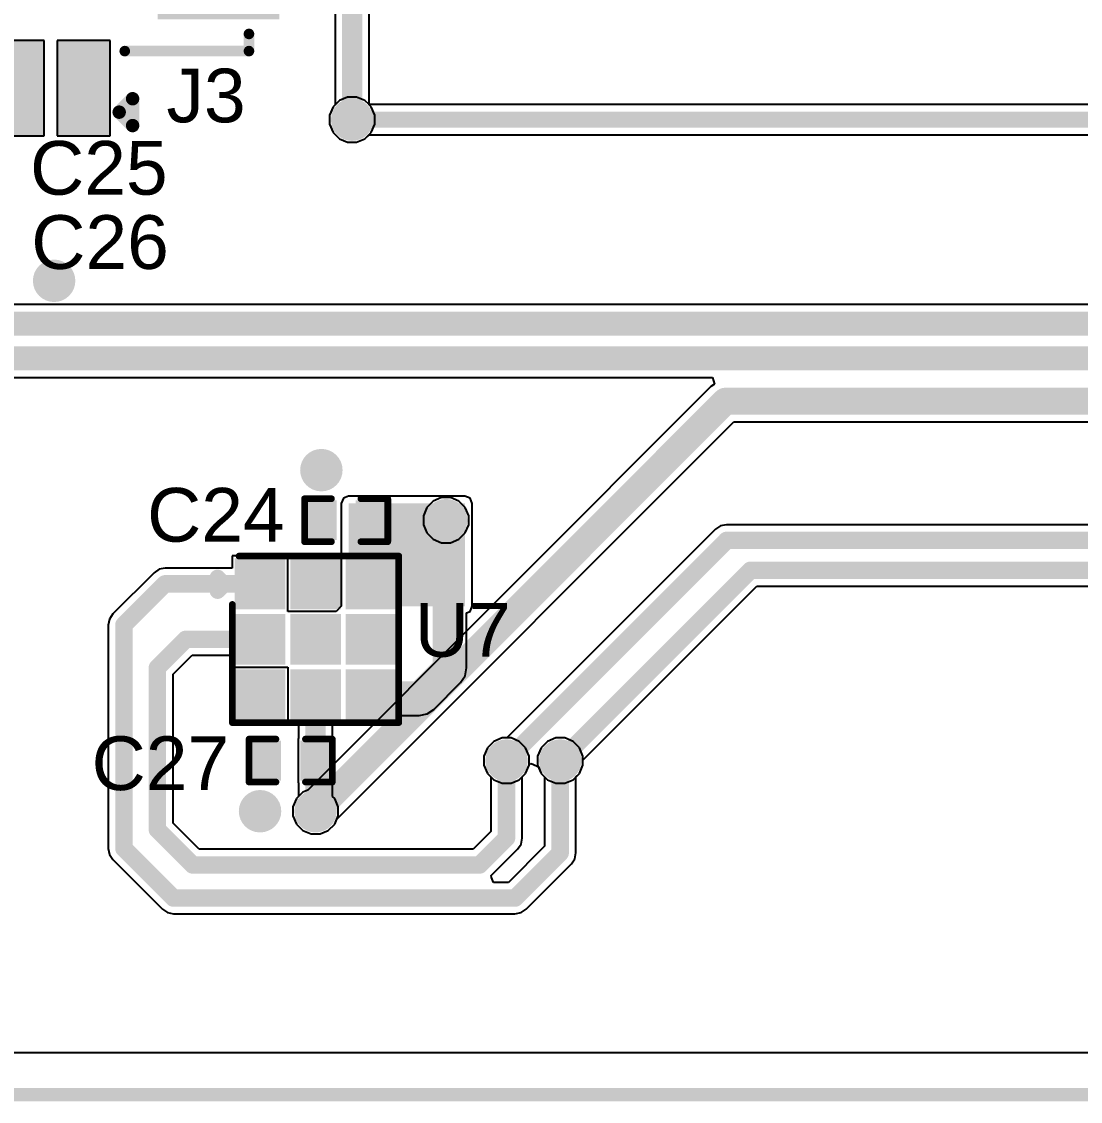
# Model space of a CAD drawing. Header units: millimetres. Extents: x -0.27 to 3.94, y -1.19 to 3.
# Drawn here: x 1.209 to 1.998, y -1.186 to -0.382 of the extents above; entities that cross this region are included whole.
import ezdxf

# ---------------------------------------------------------------- set-up
doc = ezdxf.new("R2010")
doc.units = ezdxf.units.MM
doc.header["$MEASUREMENT"] = 0
for name, color, linetype in [('BottomLayer', 5, 'Continuous'), ('BottomSolder', 6, 'Continuous'), ('Mechanical2', 216, 'Continuous'), ('TopLayer', 1, 'Continuous'), ('TopOverlay', 2, 'Continuous'), ('TopPaste', 8, 'Continuous'), ('TopSolder', 216, 'Continuous'), ('ViaHoleLayer', 16, 'Continuous')]:
    doc.layers.add(name, color=color, linetype=linetype)
doc.styles.add('Arial', font='arial.ttf', dxfattribs={"height": 0.2})

# ---------------------------------------------------------------- blocks, each defined once
blk = doc.blocks.new('ENS160_BGLT_22')
at = {"layer": 'TopLayer'}
for points in [[(-0.0580709, 0.0580709), (-0.0246063, 0.0580709), (-0.0246063, 0.0246063), (-0.0580709, 0.0246063)], [(-0.0167323, 0.0580709), (0.0167323, 0.0580709), (0.0167323, 0.0246063), (-0.0167323, 0.0246063)], [(0.0246063, 0.0580709), (0.0580709, 0.0580709), (0.0580709, 0.0246063), (0.0246063, 0.0246063)], [(-0.0580709, 0.0167323), (-0.0246063, 0.0167323), (-0.0246063, -0.0167323), (-0.0580709, -0.0167323)], [(-0.0167323, 0.0167323), (0.0167323, 0.0167323), (0.0167323, -0.0167323), (-0.0167323, -0.0167323)], [(0.0246063, 0.0167323), (0.0580709, 0.0167323), (0.0580709, -0.0167323), (0.0246063, -0.0167323)], [(-0.0580709, -0.0246063), (-0.0246063, -0.0246063), (-0.0246063, -0.0580709), (-0.0580709, -0.0580709)], [(-0.0167323, -0.0246063), (0.0167323, -0.0246063), (0.0167323, -0.0580709), (-0.0167323, -0.0580709)], [(0.0246063, -0.0246063), (0.0580709, -0.0246063), (0.0580709, -0.0580709), (0.0246063, -0.0580709)]]:
    blk.add_hatch(color=1, dxfattribs=at).paths.add_polyline_path(points)
at = {"layer": 'TopPaste'}
for points in [[(-0.0580709, 0.0580709), (-0.0246063, 0.0580709), (-0.0246063, 0.0246063), (-0.0580709, 0.0246063)], [(-0.0167323, 0.0580709), (0.0167323, 0.0580709), (0.0167323, 0.0246063), (-0.0167323, 0.0246063)], [(0.0246063, 0.0580709), (0.0580709, 0.0580709), (0.0580709, 0.0246063), (0.0246063, 0.0246063)], [(-0.0580709, 0.0167323), (-0.0246063, 0.0167323), (-0.0246063, -0.0167323), (-0.0580709, -0.0167323)], [(-0.0167323, 0.0167323), (0.0167323, 0.0167323), (0.0167323, -0.0167323), (-0.0167323, -0.0167323)], [(0.0246063, 0.0167323), (0.0580709, 0.0167323), (0.0580709, -0.0167323), (0.0246063, -0.0167323)], [(-0.0580709, -0.0246063), (-0.0246063, -0.0246063), (-0.0246063, -0.0580709), (-0.0580709, -0.0580709)], [(-0.0167323, -0.0246063), (0.0167323, -0.0246063), (0.0167323, -0.0580709), (-0.0167323, -0.0580709)], [(0.0246063, -0.0246063), (0.0580709, -0.0246063), (0.0580709, -0.0580709), (0.0246063, -0.0580709)]]:
    blk.add_hatch(color=8, dxfattribs=at).paths.add_polyline_path(points)
at = {"layer": 'TopSolder'}
for points in [[(-0.0602363, 0.0602363), (-0.0224409, 0.0602363), (-0.0224409, 0.0224409), (-0.0602363, 0.0224409)], [(-0.0188977, 0.0602363), (0.0188977, 0.0602363), (0.0188977, 0.0224409), (-0.0188977, 0.0224409)], [(0.0224409, 0.0602363), (0.0602363, 0.0602363), (0.0602363, 0.0224409), (0.0224409, 0.0224409)], [(-0.0602363, 0.0188977), (-0.0224409, 0.0188977), (-0.0224409, -0.0188977), (-0.0602363, -0.0188977)], [(-0.0188977, 0.0188977), (0.0188977, 0.0188977), (0.0188977, -0.0188977), (-0.0188977, -0.0188977)], [(0.0224409, 0.0188977), (0.0602363, 0.0188977), (0.0602363, -0.0188977), (0.0224409, -0.0188977)], [(-0.0602363, -0.0224409), (-0.0224409, -0.0224409), (-0.0224409, -0.0602363), (-0.0602363, -0.0602363)], [(-0.0188977, -0.0224409), (0.0188977, -0.0224409), (0.0188977, -0.0602363), (-0.0188977, -0.0602363)], [(0.0224409, -0.0224409), (0.0602363, -0.0224409), (0.0602363, -0.0602363), (0.0224409, -0.0602363)]]:
    blk.add_hatch(color=216, dxfattribs=at).paths.add_polyline_path(points)
at = {"layer": 'TopOverlay'}
for points, const_width in [([(-0.057, 0.062), (0.062, 0.062)], 0.005), ([(0.062, -0.062), (0.062, 0.062)], 0.005), ([(-0.0729843, 0.0460237), (-0.0679843, 0.0410237)], 0.011811), ([(-0.0729843, 0.0360237), (-0.0729843, 0.0460237)], 0.011811), ([(-0.0729843, 0.0360237), (-0.0679843, 0.0410237)], 0.011811), ([(-0.062, -0.062), (-0.062, 0.026)], 0.005), ([(-0.062, -0.062), (0.062, -0.062)], 0.005)]:
    blk.add_lwpolyline(points, dxfattribs=dict(at, const_width=const_width))
for points, const_width in [([(-0.05825, 0.062, 1), (-0.05575, 0.062, 1)], 0.0025), ([(0.06075, 0.062, 1), (0.06325, 0.062, 1)], 0.0025), ([(0.06075, 0.062, 1), (0.06325, 0.062, 1)], 0.0025), ([(-0.075937, 0.0460237, 1), (-0.0700316, 0.0460237, 1)], 0.0059055), ([(-0.075937, 0.0460237, 1), (-0.0700316, 0.0460237, 1)], 0.0059055), ([(-0.075937, 0.0360237, 1), (-0.0700316, 0.0360237, 1)], 0.0059055), ([(-0.075937, 0.0360237, 1), (-0.0700316, 0.0360237, 1)], 0.0059055), ([(-0.070937, 0.0410237, 1), (-0.0650316, 0.0410237, 1)], 0.0059055), ([(-0.070937, 0.0410237, 1), (-0.0650316, 0.0410237, 1)], 0.0059055), ([(-0.06325, 0.026, 1), (-0.06075, 0.026, 1)], 0.0025), ([(-0.06325, -0.062, 1), (-0.06075, -0.062, 1)], 0.0025), ([(-0.06325, -0.062, 1), (-0.06075, -0.062, 1)], 0.0025), ([(0.06075, -0.062, 1), (0.06325, -0.062, 1)], 0.0025), ([(0.06075, -0.062, 1), (0.06325, -0.062, 1)], 0.0025)]:
    blk.add_lwpolyline(points, format="xyb", close=True, dxfattribs=dict(at, const_width=const_width))
blk = doc.blocks.new('53261_0771_144')
at = {"layer": 'TopLayer'}
for points in [[(-0.16338575, 0.08858265), (-0.13188965, 0.08858265), (-0.13188965, 0.02559055), (-0.16338575, 0.02559055)], [(-0.11417315, 0.08858265), (-0.08267705, 0.08858265), (-0.08267705, 0.02559055), (-0.11417315, 0.02559055)], [(-0.06496055, 0.08858265), (-0.03346445, 0.08858265), (-0.03346445, 0.02559055), (-0.06496055, 0.02559055)], [(-0.01574795, 0.08858265), (0.01574815, 0.08858265), (0.01574815, 0.02559055), (-0.01574795, 0.02559055)], [(0.03346465, 0.08858265), (0.06496075, 0.08858265), (0.06496075, 0.02559055), (0.03346465, 0.02559055)], [(0.08267725, 0.08858265), (0.11417335, 0.08858265), (0.11417335, 0.02559055), (0.08267725, 0.02559055)], [(0.13188985, 0.08858265), (0.16338595, 0.08858265), (0.16338595, 0.02559055), (0.13188985, 0.02559055)], [(-0.28937, 0.0019685), (-0.2066928, 0.0019685), (-0.2066928, -0.1161417), (-0.28937, -0.1161417)], [(0.206693, 0.0019685), (0.2893702, 0.0019685), (0.2893702, -0.1161417), (0.206693, -0.1161417)]]:
    blk.add_hatch(color=1, dxfattribs=at).paths.add_polyline_path(points)
at = {"layer": 'TopPaste'}
for points in [[(-0.16338575, 0.08858265), (-0.13188965, 0.08858265), (-0.13188965, 0.02559055), (-0.16338575, 0.02559055)], [(-0.11417315, 0.08858265), (-0.08267705, 0.08858265), (-0.08267705, 0.02559055), (-0.11417315, 0.02559055)], [(-0.06496055, 0.08858265), (-0.03346445, 0.08858265), (-0.03346445, 0.02559055), (-0.06496055, 0.02559055)], [(-0.01574795, 0.08858265), (0.01574815, 0.08858265), (0.01574815, 0.02559055), (-0.01574795, 0.02559055)], [(0.03346465, 0.08858265), (0.06496075, 0.08858265), (0.06496075, 0.02559055), (0.03346465, 0.02559055)], [(0.08267725, 0.08858265), (0.11417335, 0.08858265), (0.11417335, 0.02559055), (0.08267725, 0.02559055)], [(0.13188985, 0.08858265), (0.16338595, 0.08858265), (0.16338595, 0.02559055), (0.13188985, 0.02559055)], [(-0.28937, 0.0019685), (-0.2066928, 0.0019685), (-0.2066928, -0.1161417), (-0.28937, -0.1161417)], [(0.206693, 0.0019685), (0.2893702, 0.0019685), (0.2893702, -0.1161417), (0.206693, -0.1161417)]]:
    blk.add_hatch(color=8, dxfattribs=at).paths.add_polyline_path(points)
at = {"layer": 'TopSolder'}
for points in [[(-0.16738575, 0.09258265), (-0.12788965, 0.09258265), (-0.12788965, 0.02159055), (-0.16738575, 0.02159055)], [(-0.11817315, 0.09258265), (-0.07867705, 0.09258265), (-0.07867705, 0.02159055), (-0.11817315, 0.02159055)], [(-0.06896055, 0.09258265), (-0.02946445, 0.09258265), (-0.02946445, 0.02159055), (-0.06896055, 0.02159055)], [(-0.01974795, 0.09258265), (0.01974815, 0.09258265), (0.01974815, 0.02159055), (-0.01974795, 0.02159055)], [(0.02946465, 0.09258265), (0.06896075, 0.09258265), (0.06896075, 0.02159055), (0.02946465, 0.02159055)], [(0.07867725, 0.09258265), (0.11817335, 0.09258265), (0.11817335, 0.02159055), (0.07867725, 0.02159055)], [(0.12788985, 0.09258265), (0.16738595, 0.09258265), (0.16738595, 0.02159055), (0.12788985, 0.02159055)], [(-0.29337, 0.0059685), (-0.2026928, 0.0059685), (-0.2026928, -0.1201417), (-0.29337, -0.1201417)], [(0.202693, 0.0059685), (0.2933702, 0.0059685), (0.2933702, -0.1201417), (0.202693, -0.1201417)]]:
    blk.add_hatch(color=216, dxfattribs=at).paths.add_polyline_path(points)
at = {"layer": 'TopOverlay'}
for points, const_width in [([(-0.174, 0.075), (-0.184, 0.085)], 0.01), ([(-0.184, 0.085), (-0.184, 0.065)], 0.01), ([(-0.174, 0.075), (-0.184, 0.065)], 0.01), ([(-0.2706692, 0.0295276), (-0.2706692, 0.0167323)], 0.007874), ([(-0.1781495, 0.0295276), (-0.2706692, 0.0295276)], 0.007874), ([(0.2706694, 0.0295276), (0.1781497, 0.0295276)], 0.007874), ([(0.2706694, 0.0295276), (0.2706694, 0.0167323)], 0.007874), ([(-0.2706692, -0.1309055), (-0.2706692, -0.1437008)], 0.007874), ([(0.2706694, -0.1309055), (0.2706694, -0.1437008)], 0.007874), ([(0.2706694, -0.1437008), (-0.2706692, -0.1437008)], 0.007874)]:
    blk.add_lwpolyline(points, dxfattribs=dict(at, const_width=const_width))
for points, const_width in [([(-0.1865, 0.085, 1), (-0.1815, 0.085, 1)], 0.005), ([(-0.1865, 0.085, 1), (-0.1815, 0.085, 1)], 0.005), ([(-0.1765, 0.075, 1), (-0.1715, 0.075, 1)], 0.005), ([(-0.1765, 0.075, 1), (-0.1715, 0.075, 1)], 0.005), ([(-0.1865, 0.065, 1), (-0.1815, 0.065, 1)], 0.005), ([(-0.1865, 0.065, 1), (-0.1815, 0.065, 1)], 0.005), ([(-0.2726377, 0.0295276, 1), (-0.2687007, 0.0295276, 1)], 0.003937), ([(-0.2726377, 0.0295276, 1), (-0.2687007, 0.0295276, 1)], 0.003937), ([(-0.180118, 0.0295276, 1), (-0.176181, 0.0295276, 1)], 0.003937), ([(0.1761812, 0.0295276, 1), (0.1801182, 0.0295276, 1)], 0.003937), ([(0.2687009, 0.0295276, 1), (0.2726379, 0.0295276, 1)], 0.003937), ([(0.2687009, 0.0295276, 1), (0.2726379, 0.0295276, 1)], 0.003937), ([(-0.2726377, 0.0167323, 1), (-0.2687007, 0.0167323, 1)], 0.003937), ([(0.2687009, 0.0167323, 1), (0.2726379, 0.0167323, 1)], 0.003937), ([(-0.2726377, -0.1309055, 1), (-0.2687007, -0.1309055, 1)], 0.003937), ([(0.2687009, -0.1309055, 1), (0.2726379, -0.1309055, 1)], 0.003937), ([(-0.2726377, -0.1437008, 1), (-0.2687007, -0.1437008, 1)], 0.003937), ([(-0.2726377, -0.1437008, 1), (-0.2687007, -0.1437008, 1)], 0.003937), ([(0.2687009, -0.1437008, 1), (0.2726379, -0.1437008, 1)], 0.003937), ([(0.2687009, -0.1437008, 1), (0.2726379, -0.1437008, 1)], 0.003937)]:
    blk.add_lwpolyline(points, format="xyb", close=True, dxfattribs=dict(at, const_width=const_width))
blk = doc.blocks.new('C___0402_214')
at = {"layer": 'TopLayer'}
for points in [[(-0.0275, -0.0125), (-0.0275, 0.0125), (-0.009499999999999998, 0.0125), (-0.009500000000000001, -0.0125)], [(0.009499999999999998, -0.0125), (0.009500000000000001, 0.0125), (0.0275, 0.0125), (0.0275, -0.0125)]]:
    blk.add_hatch(color=1, dxfattribs=at).paths.add_polyline_path(points)
at = {"layer": 'TopPaste'}
for points in [[(-0.0275, -0.0125), (-0.0275, 0.0125), (-0.009499999999999998, 0.0125), (-0.009500000000000001, -0.0125)], [(0.009499999999999998, -0.0125), (0.009500000000000001, 0.0125), (0.0275, 0.0125), (0.0275, -0.0125)]]:
    blk.add_hatch(color=8, dxfattribs=at).paths.add_polyline_path(points)
at = {"layer": 'TopSolder'}
for points in [[(-0.0298622, -0.0148622), (-0.0298622, 0.0148622), (-0.007137799999999999, 0.0148622), (-0.007137800000000001, -0.0148622)], [(0.007137799999999999, -0.0148622), (0.007137800000000001, 0.0148622), (0.0298622, 0.0148622), (0.0298622, -0.0148622)]]:
    blk.add_hatch(color=216, dxfattribs=at).paths.add_polyline_path(points)
at = {"layer": 'TopOverlay', "const_width": 0.005}
for points in [[(-0.011, 0.016), (-0.031, 0.016)], [(-0.031, 0.016), (-0.031, -0.016)], [(0.031, 0.016), (0.011, 0.016)], [(0.031, 0.016), (0.031, -0.016)], [(-0.011, -0.016), (-0.031, -0.016)], [(0.031, -0.016), (0.011, -0.016)]]:
    blk.add_lwpolyline(points, dxfattribs=at)
at = {"layer": 'TopOverlay', "const_width": 0.0025}
for points in [[(-0.03225, 0.016, 1), (-0.02975, 0.016, 1)], [(-0.03225, 0.016, 1), (-0.02975, 0.016, 1)], [(-0.01225, 0.016, 1), (-0.00975, 0.016, 1)], [(0.00975, 0.016, 1), (0.01225, 0.016, 1)], [(0.02975, 0.016, 1), (0.03225, 0.016, 1)], [(0.02975, 0.016, 1), (0.03225, 0.016, 1)], [(-0.03225, -0.016, 1), (-0.02975, -0.016, 1)], [(-0.03225, -0.016, 1), (-0.02975, -0.016, 1)], [(-0.01225, -0.016, 1), (-0.00975, -0.016, 1)], [(0.00975, -0.016, 1), (0.01225, -0.016, 1)], [(0.02975, -0.016, 1), (0.03225, -0.016, 1)], [(0.02975, -0.016, 1), (0.03225, -0.016, 1)]]:
    blk.add_lwpolyline(points, format="xyb", close=True, dxfattribs=at)
blk = doc.blocks.new('C___0402_217')
at = {"layer": 'TopLayer'}
for points in [[(-0.0275, -0.0125), (-0.0275, 0.0125), (-0.009499999999999998, 0.0125), (-0.009500000000000001, -0.0125)], [(0.009499999999999998, -0.0125), (0.009500000000000001, 0.0125), (0.0275, 0.0125), (0.0275, -0.0125)]]:
    blk.add_hatch(color=1, dxfattribs=at).paths.add_polyline_path(points)
at = {"layer": 'TopPaste'}
for points in [[(-0.0275, -0.0125), (-0.0275, 0.0125), (-0.009499999999999998, 0.0125), (-0.009500000000000001, -0.0125)], [(0.009499999999999998, -0.0125), (0.009500000000000001, 0.0125), (0.0275, 0.0125), (0.0275, -0.0125)]]:
    blk.add_hatch(color=8, dxfattribs=at).paths.add_polyline_path(points)
at = {"layer": 'TopSolder'}
for points in [[(-0.0298622, -0.0148622), (-0.0298622, 0.0148622), (-0.007137799999999999, 0.0148622), (-0.007137800000000001, -0.0148622)], [(0.007137799999999999, -0.0148622), (0.007137800000000001, 0.0148622), (0.0298622, 0.0148622), (0.0298622, -0.0148622)]]:
    blk.add_hatch(color=216, dxfattribs=at).paths.add_polyline_path(points)
at = {"layer": 'TopOverlay', "const_width": 0.005}
for points in [[(-0.011, 0.016), (-0.031, 0.016)], [(-0.031, 0.016), (-0.031, -0.016)], [(0.031, 0.016), (0.011, 0.016)], [(0.031, 0.016), (0.031, -0.016)], [(-0.011, -0.016), (-0.031, -0.016)], [(0.031, -0.016), (0.011, -0.016)]]:
    blk.add_lwpolyline(points, dxfattribs=at)
at = {"layer": 'TopOverlay', "const_width": 0.0025}
for points in [[(-0.03225, 0.016, 1), (-0.02975, 0.016, 1)], [(-0.03225, 0.016, 1), (-0.02975, 0.016, 1)], [(-0.01225, 0.016, 1), (-0.00975, 0.016, 1)], [(0.00975, 0.016, 1), (0.01225, 0.016, 1)], [(0.02975, 0.016, 1), (0.03225, 0.016, 1)], [(0.02975, 0.016, 1), (0.03225, 0.016, 1)], [(-0.03225, -0.016, 1), (-0.02975, -0.016, 1)], [(-0.03225, -0.016, 1), (-0.02975, -0.016, 1)], [(-0.01225, -0.016, 1), (-0.00975, -0.016, 1)], [(0.00975, -0.016, 1), (0.01225, -0.016, 1)], [(0.02975, -0.016, 1), (0.03225, -0.016, 1)], [(0.02975, -0.016, 1), (0.03225, -0.016, 1)]]:
    blk.add_lwpolyline(points, format="xyb", close=True, dxfattribs=at)

msp = doc.modelspace()

# ---------------------------------------------------------------- hatches: boundary and pattern name
at = {"layer": 'BottomLayer'}
h = msp.add_hatch(color=5, dxfattribs=at)
edge = h.paths.add_edge_path()
edge.add_arc((1.4550005, -0.4549998), 0.011811, 0, 360)
h = msp.add_hatch(color=5, dxfattribs=at)
edge = h.paths.add_edge_path()
edge.add_arc((1.233, -0.575), 0.011811, 0, 360)
h = msp.add_hatch(color=5, dxfattribs=at)
edge = h.paths.add_edge_path()
edge.add_arc((1.4320714, -0.716), 0.011811, 0, 360)
h = msp.add_hatch(color=5, dxfattribs=at)
edge = h.paths.add_edge_path()
edge.add_arc((1.5250005, -0.7532675), 0.011811, 0, 360)
h = msp.add_hatch(color=5, dxfattribs=at)
edge = h.paths.add_edge_path()
edge.add_arc((1.5700005, -0.9322675), 0.011811, 0, 360)
h = msp.add_hatch(color=5, dxfattribs=at)
edge = h.paths.add_edge_path()
edge.add_arc((1.6100005, -0.9322675), 0.011811, 0, 360)
h = msp.add_hatch(color=5, dxfattribs=at)
edge = h.paths.add_edge_path()
edge.add_arc((1.3863942, -0.9699998), 0.011811, 0, 360)
h = msp.add_hatch(color=5, dxfattribs=at)
edge = h.paths.add_edge_path()
edge.add_arc((1.4277328, -0.9699998), 0.011811, 0, 360)
at = {"layer": 'BottomSolder'}
h = msp.add_hatch(color=6, dxfattribs=at)
edge = h.paths.add_edge_path()
edge.add_arc((1.4550005, -0.4549998), 0.015811, 0, 360)
h = msp.add_hatch(color=6, dxfattribs=at)
edge = h.paths.add_edge_path()
edge.add_arc((1.233, -0.575), 0.015811, 0, 360)
h = msp.add_hatch(color=6, dxfattribs=at)
edge = h.paths.add_edge_path()
edge.add_arc((1.4320714, -0.716), 0.015811, 0, 360)
h = msp.add_hatch(color=6, dxfattribs=at)
edge = h.paths.add_edge_path()
edge.add_arc((1.5250005, -0.7532675), 0.015811, 0, 360)
h = msp.add_hatch(color=6, dxfattribs=at)
edge = h.paths.add_edge_path()
edge.add_arc((1.5700005, -0.9322675), 0.015811, 0, 360)
h = msp.add_hatch(color=6, dxfattribs=at)
edge = h.paths.add_edge_path()
edge.add_arc((1.6100005, -0.9322675), 0.015811, 0, 360)
h = msp.add_hatch(color=6, dxfattribs=at)
edge = h.paths.add_edge_path()
edge.add_arc((1.3863942, -0.9699998), 0.015811, 0, 360)
h = msp.add_hatch(color=6, dxfattribs=at)
edge = h.paths.add_edge_path()
edge.add_arc((1.4277328, -0.9699998), 0.015811, 0, 360)
at = {"layer": 'TopLayer'}
h = msp.add_hatch(color=1, dxfattribs=at)
edge = h.paths.add_edge_path()
edge.add_arc((1.4550005, -0.4549998), 0.011811, 0, 360)
h = msp.add_hatch(color=1, dxfattribs=at)
edge = h.paths.add_edge_path()
edge.add_arc((1.233, -0.575), 0.011811, 0, 360)
h = msp.add_hatch(color=1, dxfattribs=at)
edge = h.paths.add_edge_path()
edge.add_arc((1.4320714, -0.716), 0.011811, 0, 360)
msp.add_hatch(color=1, dxfattribs=at).paths.add_polyline_path([(1.4523391, -0.8173935), (1.5390005, -0.8173935), (1.5390005, -0.7407675), (1.4523391, -0.7407675)])
h = msp.add_hatch(color=1, dxfattribs=at)
edge = h.paths.add_edge_path()
edge.add_arc((1.5250005, -0.7532675), 0.011811, 0, 360)
h = msp.add_hatch(color=1, dxfattribs=at)
edge = h.paths.add_edge_path()
edge.add_arc((1.5700005, -0.9322675), 0.011811, 0, 360)
h = msp.add_hatch(color=1, dxfattribs=at)
edge = h.paths.add_edge_path()
edge.add_arc((1.6100005, -0.9322675), 0.011811, 0, 360)
h = msp.add_hatch(color=1, dxfattribs=at)
edge = h.paths.add_edge_path()
edge.add_arc((1.3863942, -0.9699998), 0.011811, 0, 360)
h = msp.add_hatch(color=1, dxfattribs=at)
edge = h.paths.add_edge_path()
edge.add_arc((1.4277328, -0.9699998), 0.011811, 0, 360)
at = {"layer": 'TopSolder'}
h = msp.add_hatch(color=216, dxfattribs=at)
edge = h.paths.add_edge_path()
edge.add_arc((1.4550005, -0.4549998), 0.015811, 0, 360)
h = msp.add_hatch(color=216, dxfattribs=at)
edge = h.paths.add_edge_path()
edge.add_arc((1.233, -0.575), 0.015811, 0, 360)
h = msp.add_hatch(color=216, dxfattribs=at)
edge = h.paths.add_edge_path()
edge.add_arc((1.4320714, -0.716), 0.015811, 0, 360)
h = msp.add_hatch(color=216, dxfattribs=at)
edge = h.paths.add_edge_path()
edge.add_arc((1.5250005, -0.7532675), 0.015811, 0, 360)
h = msp.add_hatch(color=216, dxfattribs=at)
edge = h.paths.add_edge_path()
edge.add_arc((1.5700005, -0.9322675), 0.015811, 0, 360)
h = msp.add_hatch(color=216, dxfattribs=at)
edge = h.paths.add_edge_path()
edge.add_arc((1.6100005, -0.9322675), 0.015811, 0, 360)
h = msp.add_hatch(color=216, dxfattribs=at)
edge = h.paths.add_edge_path()
edge.add_arc((1.3863942, -0.9699998), 0.015811, 0, 360)
h = msp.add_hatch(color=216, dxfattribs=at)
edge = h.paths.add_edge_path()
edge.add_arc((1.4277328, -0.9699998), 0.015811, 0, 360)
at = {"layer": 'ViaHoleLayer'}
h = msp.add_hatch(color=16, dxfattribs=at)
edge = h.paths.add_edge_path()
edge.add_arc((1.4550005, -0.4549998), 0.0059055, 0, 360)
h = msp.add_hatch(color=16, dxfattribs=at)
edge = h.paths.add_edge_path()
edge.add_arc((1.233, -0.575), 0.0059055, 0, 360)
h = msp.add_hatch(color=16, dxfattribs=at)
edge = h.paths.add_edge_path()
edge.add_arc((1.4320714, -0.716), 0.0059055, 0, 360)
h = msp.add_hatch(color=16, dxfattribs=at)
edge = h.paths.add_edge_path()
edge.add_arc((1.5250005, -0.7532675), 0.0059055, 0, 360)
h = msp.add_hatch(color=16, dxfattribs=at)
edge = h.paths.add_edge_path()
edge.add_arc((1.5700005, -0.9322675), 0.0059055, 0, 360)
h = msp.add_hatch(color=16, dxfattribs=at)
edge = h.paths.add_edge_path()
edge.add_arc((1.6100005, -0.9322675), 0.0059055, 0, 360)
h = msp.add_hatch(color=16, dxfattribs=at)
edge = h.paths.add_edge_path()
edge.add_arc((1.3863942, -0.9699998), 0.0059055, 0, 360)
h = msp.add_hatch(color=16, dxfattribs=at)
edge = h.paths.add_edge_path()
edge.add_arc((1.4277328, -0.9699998), 0.0059055, 0, 360)

# ---------------------------------------------------------------- linework, layer by layer
at = {"layer": 'BottomLayer'}
for p, q in [((1.4454779, -0.4407482), (1.4407489, -0.4454772)), ((1.4516566, -0.4381888), (1.4454779, -0.4407482)), ((1.4583444, -0.4381888), (1.4516566, -0.4381888)), ((1.4645231, -0.4407482), (1.4583444, -0.4381888)), ((1.4675592, -0.4437843), (1.4645231, -0.4407482)), ((1.4407489, -0.4454772), (1.4381895, -0.4516559)), ((2.3903548, -0.4437843), (1.4675592, -0.4437843)), ((1.4381895, -0.4516559), (1.4381895, -0.4583437)), ((1.4381895, -0.4583437), (1.4407489, -0.4645224)), ((1.4407489, -0.4645224), (1.4454779, -0.4692514)), ((1.4645231, -0.4692514), (1.4675592, -0.4662153)), ((1.4675592, -0.4662153), (2.395, -0.4662153)), ((1.4454779, -0.4692514), (1.4516566, -0.4718108)), ((1.4516566, -0.4718108), (1.4583444, -0.4718108)), ((1.4583444, -0.4718108), (1.4645231, -0.4692514)), ((2.1712301, -0.5926468), (0.9592773, -0.5926468)), ((1.0342557, -0.6470064), (1.7234751, -0.6470064)), ((1.7234751, -0.6470064), (1.7249918, -0.6520064)), ((1.7222962, -0.6538076), (1.4218727, -0.9542311)), ((1.7249918, -0.6520064), (1.7222962, -0.6538076)), ((1.4435015, -0.9758599), (1.7394455, -0.6799159)), ((1.7394455, -0.6799159), (2.6368945, -0.6799159)), ((1.5154779, -0.7390159), (1.5107489, -0.7437449)), ((1.5216566, -0.7364565), (1.5154779, -0.7390159)), ((1.5283444, -0.7364565), (1.5216566, -0.7364565)), ((1.5345231, -0.7390159), (1.5283444, -0.7364565)), ((1.5392521, -0.7437449), (1.5345231, -0.7390159)), ((1.5107489, -0.7437449), (1.5081895, -0.7499236)), ((1.5418115, -0.7499236), (1.5392521, -0.7437449)), ((1.5081895, -0.7499236), (1.5081895, -0.7566114)), ((1.5418115, -0.7566114), (1.5418115, -0.7499236)), ((1.5081895, -0.7566114), (1.5107489, -0.7627901)), ((1.5107489, -0.7627901), (1.5154779, -0.7675191)), ((1.5345231, -0.7675191), (1.5392521, -0.7627901)), ((1.5392521, -0.7627901), (1.5418115, -0.7566114)), ((1.7256307, -0.7600552), (1.5702295, -0.9154565)), ((1.7294347, -0.7575134), (1.7256307, -0.7600552)), ((1.7339218, -0.7566209), (1.7294347, -0.7575134)), ((2.6717974, -0.7566209), (1.7339218, -0.7566209)), ((1.5154779, -0.7675191), (1.5216566, -0.7700785)), ((1.5216566, -0.7700785), (1.5283444, -0.7700785)), ((1.5283444, -0.7700785), (1.5345231, -0.7675191)), ((1.6268115, -0.9320385), (1.7565419, -0.8023082)), ((1.7565419, -0.8023082), (2.6854664, -0.8023082)), ((1.5666566, -0.9154565), (1.5604779, -0.9180159)), ((1.5702295, -0.9154565), (1.5666566, -0.9154565)), ((1.5557489, -0.9227449), (1.5531895, -0.9289236)), ((1.5604779, -0.9180159), (1.5557489, -0.9227449)), ((1.5531895, -0.9289236), (1.5531895, -0.9356114)), ((1.6268115, -0.9356114), (1.6268115, -0.9320385)), ((1.5531895, -0.9356114), (1.5557489, -0.9417901)), ((1.5842521, -0.9417901), (1.5868115, -0.9356114)), ((1.5868115, -0.9355018), (1.5881895, -0.9345811)), ((1.5868115, -0.9356114), (1.5868115, -0.9355018)), ((1.5881895, -0.9345811), (1.589706, -0.9348936)), ((1.589706, -0.9348936), (1.5937223, -0.9368977)), ((1.5937223, -0.9368977), (1.5957489, -0.9417901)), ((1.6242521, -0.9417901), (1.6268115, -0.9356114)), ((1.5557489, -0.9417901), (1.5604779, -0.9465191)), ((1.5604779, -0.9465191), (1.5666566, -0.9490785)), ((1.5733444, -0.9490785), (1.5795231, -0.9465191)), ((1.5795231, -0.9465191), (1.5842521, -0.9417901)), ((1.5957489, -0.9417901), (1.6004779, -0.9465191)), ((1.6004779, -0.9465191), (1.6066566, -0.9490785)), ((1.6133444, -0.9490785), (1.6195231, -0.9465191)), ((1.6195231, -0.9465191), (1.6242521, -0.9417901)), ((1.4182102, -0.9557482), (1.4134812, -0.9604772)), ((1.4218727, -0.9542311), (1.4182102, -0.9557482)), ((1.5666566, -0.9490785), (1.5733444, -0.9490785)), ((1.6066566, -0.9490785), (1.6133444, -0.9490785)), ((1.4134812, -0.9604772), (1.4109218, -0.9666559)), ((1.4109218, -0.9666559), (1.4109218, -0.9733437)), ((1.4109218, -0.9733437), (1.4134812, -0.9795224)), ((1.4134812, -0.9795224), (1.4182102, -0.9842514)), ((1.4372554, -0.9842514), (1.4419844, -0.9795224)), ((1.4419844, -0.9795224), (1.4435015, -0.9758599)), ((1.4182102, -0.9842514), (1.4243889, -0.9868108)), ((1.4243889, -0.9868108), (1.4310767, -0.9868108)), ((1.4310767, -0.9868108), (1.4372554, -0.9842514)), ((2.7460004, -1.1499998), (1.1980007, -1.1500001))]:
    msp.add_line(p, q, dxfattribs=at)
for points, const_width in [([(1.4550005, -0.4549998), (2.3950005, -0.4549998)], 0.012), ([(0.9500789, -0.6069211), (2.4322984, -0.6069211)], 0.018), ([(1.0247879, -0.6327321), (2.4564618, -0.6327321)], 0.018), ([(1.4282228, -0.9695098), (1.7331106, -0.664622)], 0.02), ([(1.7331106, -0.664622), (2.6368945, -0.664622)], 0.02), ([(1.5700005, -0.9322675), (1.7339218, -0.7683462)], 0.013), ([(1.7339218, -0.7683462), (2.6766541, -0.7683462)], 0.013), ([(1.6100005, -0.9322675), (1.7516851, -0.7905829)], 0.013), ([(1.7516851, -0.7905829), (2.6854664, -0.7905829)], 0.013), ([(1.4282227, -0.9695098), (1.4282228, -0.9695098)], 0.02)]:
    msp.add_lwpolyline(points, dxfattribs=dict(at, const_width=const_width))
for points, const_width in [([(1.4520005, -0.4549998, 1), (1.4580005, -0.4549998, 1)], 0.006), ([(1.7281106, -0.664622, 1), (1.7381106, -0.664622, 1)], 0.01), ([(1.7281106, -0.664622, 1), (1.7381106, -0.664622, 1)], 0.01), ([(1.7306718, -0.7683462, 1), (1.7371718, -0.7683462, 1)], 0.0065), ([(1.7306718, -0.7683462, 1), (1.7371718, -0.7683462, 1)], 0.0065), ([(1.7484351, -0.7905829, 1), (1.7549351, -0.7905829, 1)], 0.0065), ([(1.7484351, -0.7905829, 1), (1.7549351, -0.7905829, 1)], 0.0065), ([(1.5667505, -0.9322675, 1), (1.5732505, -0.9322675, 1)], 0.0065), ([(1.6067505, -0.9322675, 1), (1.6132505, -0.9322675, 1)], 0.0065), ([(1.4232227, -0.9695098, 1), (1.4332227, -0.9695098, 1)], 0.01), ([(1.4232228, -0.9695098, 1), (1.4332228, -0.9695098, 1)], 0.01), ([(1.4232228, -0.9695098, 1), (1.4332228, -0.9695098, 1)], 0.01)]:
    msp.add_lwpolyline(points, format="xyb", close=True, dxfattribs=dict(at, const_width=const_width))
at = {"layer": 'Mechanical2', "const_width": 0.01}
msp.add_lwpolyline([(1.1811005, -1.1810998), (2.7559005, -1.1810998)], dxfattribs=at)
at = {"layer": 'TopLayer'}
for p, q in [((1.4677454, -0.4439705), (1.4677454, -0.2467957)), ((1.4422556, -0.2520748), (1.4422556, -0.4439705)), ((1.2256382, -0.3959999), (1.1861422, -0.3959999)), ((1.2256382, -0.4669919), (1.2256382, -0.3959999)), ((1.2748508, -0.3959999), (1.2353548, -0.3959999)), ((1.2353548, -0.3959999), (1.2353548, -0.4669919)), ((1.2748508, -0.4669919), (1.2748508, -0.3959999)), ((1.4407489, -0.4454772), (1.4381895, -0.4516559)), ((1.4422556, -0.4439705), (1.4407489, -0.4454772)), ((1.4692521, -0.4454772), (1.4677454, -0.4439705)), ((1.4718115, -0.4516559), (1.4692521, -0.4454772)), ((1.4381895, -0.4516559), (1.4381895, -0.4583437)), ((1.4381895, -0.4583437), (1.4407489, -0.4645224)), ((1.4692521, -0.4645224), (1.4718115, -0.4583437)), ((1.4718115, -0.4583437), (1.4718115, -0.4516559)), ((1.4407489, -0.4645224), (1.4454779, -0.4692514)), ((1.4645231, -0.4692514), (1.4692521, -0.4645224)), ((1.1861422, -0.4669919), (1.2256382, -0.4669919)), ((1.2353548, -0.4669919), (1.2748508, -0.4669919)), ((1.4454779, -0.4692514), (1.4516566, -0.4718108)), ((1.4516566, -0.4718108), (1.4583444, -0.4718108)), ((1.4583444, -0.4718108), (1.4645231, -0.4692514)), ((1.4485122, -0.7369406), (1.4469271, -0.7407675)), ((1.4523391, -0.7353555), (1.4485122, -0.7369406)), ((1.5390005, -0.7353555), (1.4523391, -0.7353555)), ((1.5428274, -0.7369406), (1.5390005, -0.7353555)), ((1.5444125, -0.7407675), (1.5428274, -0.7369406)), ((1.4469271, -0.7407675), (1.4469271, -0.8173934)), ((1.5444125, -0.8173935), (1.5444125, -0.7407675)), ((1.4071265, -0.7799289), (1.3656619, -0.7799289)), ((1.3656619, -0.7799289), (1.3656619, -0.7889359)), ((1.4071265, -0.8212675), (1.4071265, -0.7799289)), ((1.3074048, -0.7923702), (1.2767095, -0.8230655)), ((1.3112087, -0.7898284), (1.3074048, -0.7923702)), ((1.3156958, -0.7889359), (1.3112087, -0.7898284)), ((1.3656619, -0.7889359), (1.3156958, -0.7889359)), ((1.4469271, -0.8173934), (1.4431197, -0.8212675)), ((1.5428274, -0.8212204), (1.5444125, -0.8173935)), ((1.2741677, -0.8268694), (1.2732752, -0.8313565)), ((1.2767095, -0.8230655), (1.2741677, -0.8268694)), ((1.4431197, -0.8212675), (1.4071265, -0.8212675)), ((1.5402944, -0.8222696), (1.5428274, -0.8212204)), ((1.5402944, -0.8633384), (1.5402944, -0.8222696)), ((1.2732752, -0.8313565), (1.2732752, -0.9977831)), ((1.3216562, -0.867997), (1.3359282, -0.8537251)), ((1.3359282, -0.8537251), (1.3656619, -0.8537251)), ((1.3656619, -0.8537251), (1.3656619, -0.8627321)), ((1.3216562, -0.9788577), (1.3216562, -0.867997)), ((1.3656619, -0.8627321), (1.4070005, -0.8627321)), ((1.4070005, -0.8627321), (1.4070005, -0.9040707)), ((1.5391302, -0.8691911), (1.5402944, -0.8633384)), ((1.5158149, -0.8941528), (1.5358149, -0.8741528)), ((1.5358149, -0.8741528), (1.5391302, -0.8691911)), ((1.4898037, -0.9040707), (1.4898037, -0.8986323)), ((1.4898037, -0.8986323), (1.5050005, -0.8986323)), ((1.5050005, -0.8986323), (1.5108532, -0.8974681)), ((1.5108532, -0.8974681), (1.5158149, -0.8941528)), ((1.4070005, -0.9040707), (1.4149879, -0.9040707)), ((1.4149879, -0.9040707), (1.4149879, -0.9157675)), ((1.4404777, -0.9157675), (1.4404777, -0.9040707)), ((1.4404777, -0.9040707), (1.4898037, -0.9040707)), ((1.4149879, -0.9157675), (1.4147328, -0.9157675)), ((1.4147328, -0.9157675), (1.4147328, -0.9487675)), ((1.4407328, -0.9157675), (1.4404777, -0.9157675)), ((1.4407328, -0.9487675), (1.4407328, -0.9157675)), ((1.5666566, -0.9154565), (1.5604779, -0.9180159)), ((1.5733444, -0.9154565), (1.5666566, -0.9154565)), ((1.5795231, -0.9180159), (1.5733444, -0.9154565)), ((1.6066566, -0.9154565), (1.6004779, -0.9180159)), ((1.6133444, -0.9154565), (1.6066566, -0.9154565)), ((1.6195231, -0.9180159), (1.6133444, -0.9154565)), ((1.5557489, -0.9227449), (1.5531895, -0.9289236)), ((1.5604779, -0.9180159), (1.5557489, -0.9227449)), ((1.5842521, -0.9227449), (1.5795231, -0.9180159)), ((1.5868115, -0.9289236), (1.5842521, -0.9227449)), ((1.5957489, -0.9227449), (1.5931895, -0.9289236)), ((1.6004779, -0.9180159), (1.5957489, -0.9227449)), ((1.6242521, -0.9227449), (1.6195231, -0.9180159)), ((1.6268115, -0.9289236), (1.6242521, -0.9227449)), ((1.5531895, -0.9289236), (1.5531895, -0.9356114)), ((1.5868115, -0.9356114), (1.5868115, -0.9289236)), ((1.5931895, -0.9289236), (1.5931895, -0.9356114)), ((1.6268115, -0.9356114), (1.6268115, -0.9289236)), ((1.5531895, -0.9356114), (1.5557489, -0.9417901)), ((1.5842521, -0.9417901), (1.5868115, -0.9356114)), ((1.5931895, -0.9356114), (1.5957489, -0.9417901)), ((1.6242521, -0.9417901), (1.6268115, -0.9356114)), ((1.4147328, -0.9487675), (1.4149879, -0.9487675)), ((1.4149879, -0.9487675), (1.4149879, -0.9589705)), ((1.4404777, -0.9589705), (1.4404777, -0.9487675)), ((1.4404777, -0.9487675), (1.4407328, -0.9487675)), ((1.5557489, -0.9417901), (1.5582752, -0.9443164)), ((1.5582752, -0.9443164), (1.5582752, -0.985143)), ((1.5817258, -0.9443164), (1.5842521, -0.9417901)), ((1.5817258, -0.9899998), (1.5817258, -0.9443164)), ((1.5957489, -0.9417901), (1.5982752, -0.9443164)), ((1.5982752, -0.9443164), (1.5982752, -0.996143)), ((1.6217258, -0.9443164), (1.6242521, -0.9417901)), ((1.6217258, -1.0009998), (1.6217258, -0.9443164)), ((1.4134812, -0.9604772), (1.4109218, -0.9666559)), ((1.4149879, -0.9589705), (1.4134812, -0.9604772)), ((1.4419844, -0.9604772), (1.4404777, -0.9589705)), ((1.4445438, -0.9666559), (1.4419844, -0.9604772)), ((1.4109218, -0.9666559), (1.4109218, -0.9733437)), ((1.4445438, -0.9733437), (1.4445438, -0.9666559)), ((1.3410731, -0.9982745), (1.3216562, -0.9788577)), ((1.4109218, -0.9733437), (1.4134812, -0.9795224)), ((1.4134812, -0.9795224), (1.4182102, -0.9842514)), ((1.4372554, -0.9842514), (1.4419844, -0.9795224)), ((1.4419844, -0.9795224), (1.4445438, -0.9733437)), ((1.4182102, -0.9842514), (1.4243889, -0.9868108)), ((1.4243889, -0.9868108), (1.4310767, -0.9868108)), ((1.4310767, -0.9868108), (1.4372554, -0.9842514)), ((1.5582752, -0.985143), (1.5451438, -0.9982745)), ((1.5982752, -0.996143), (1.5714529, -1.0229654)), ((1.5782916, -0.9982908), (1.5808333, -0.9944869)), ((1.5808333, -0.9944869), (1.5817258, -0.9899998)), ((1.2732752, -0.9977831), (1.2741677, -1.0022702)), ((1.2741677, -1.0022702), (1.2767095, -1.0060741)), ((1.5451438, -0.9982745), (1.3410731, -0.9982745)), ((1.5586169, -1.0179654), (1.5782916, -0.9982908)), ((1.6208333, -1.0054869), (1.6217258, -1.0009998)), ((1.2767095, -1.0060741), (1.313617, -1.0429817)), ((1.5846006, -1.0429817), (1.6182915, -1.0092909)), ((1.6182915, -1.0092909), (1.6208333, -1.0054869)), ((1.5587441, -1.0193464), (1.5586169, -1.0179654)), ((1.5602953, -1.0229654), (1.5587441, -1.0193464)), ((1.5714529, -1.0229654), (1.5602953, -1.0229654)), ((1.313617, -1.0429817), (1.317421, -1.0455235)), ((1.5807967, -1.0455235), (1.5846006, -1.0429817)), ((1.317421, -1.0455235), (1.3219081, -1.046416)), ((1.3219081, -1.046416), (1.5763096, -1.046416)), ((1.5763096, -1.046416), (1.5807967, -1.0455235)), ((2.7460003, -1.1499998), (1.1980003, -1.1499999))]:
    msp.add_line(p, q, dxfattribs=at)
for points, const_width in [([(1.4550005, -0.4549998), (1.4550005, -0.2467957)], 0.015), ([(1.4690714, -0.7532675), (1.5250005, -0.7532675)], 0.02), ([(1.4690714, -0.8006612), (1.4690714, -0.7532675)], 0.02), ([(1.5250005, -0.8633384), (1.5250005, -0.7532675)], 0.02), ([(1.2850005, -0.8313565), (1.3156958, -0.8006612)], 0.013), ([(1.3156958, -0.8006612), (1.3863942, -0.8006612)], 0.013), ([(1.2850005, -0.9977831), (1.2850005, -0.8313565)], 0.013), ([(1.3099309, -0.8631403), (1.3310714, -0.8419998)], 0.013), ([(1.3310714, -0.8419998), (1.3863942, -0.8419998)], 0.013), ([(1.3099309, -0.9837144), (1.3099309, -0.8631403)], 0.013), ([(1.5050005, -0.8833384), (1.5250005, -0.8633384)], 0.02), ([(1.4277328, -0.9322675), (1.4277328, -0.8833384)], 0.015), ([(1.4690714, -0.8833384), (1.5050005, -0.8833384)], 0.02), ([(1.4277328, -0.9699998), (1.4277328, -0.9322675)], 0.015), ([(1.5700005, -0.9899998), (1.5700005, -0.9322675)], 0.013), ([(1.6100005, -1.0009998), (1.6100005, -0.9322675)], 0.013), ([(1.3099309, -0.9837144), (1.3362163, -1.0099998)], 0.013), ([(1.5500005, -1.0099998), (1.5700005, -0.9899998)], 0.013), ([(1.2850005, -0.9977831), (1.3219081, -1.0346907)], 0.013), ([(1.5763096, -1.0346907), (1.6100005, -1.0009998)], 0.013), ([(1.3362163, -1.0099998), (1.5500005, -1.0099998)], 0.013), ([(1.3219081, -1.0346907), (1.5763096, -1.0346907)], 0.013)]:
    msp.add_lwpolyline(points, dxfattribs=dict(at, const_width=const_width))
for points, const_width in [([(1.4512505, -0.4549998, 1), (1.4587505, -0.4549998, 1)], 0.0075), ([(1.4640714, -0.7532675, 1), (1.4740714, -0.7532675, 1)], 0.01), ([(1.4640714, -0.7532675, 1), (1.4740714, -0.7532675, 1)], 0.01), ([(1.5200005, -0.7532675, 1), (1.5300005, -0.7532675, 1)], 0.01), ([(1.5200005, -0.7532675, 1), (1.5300005, -0.7532675, 1)], 0.01), ([(1.3124458, -0.8006612, 1), (1.3189458, -0.8006612, 1)], 0.0065), ([(1.3124458, -0.8006612, 1), (1.3189458, -0.8006612, 1)], 0.0065), ([(1.3831442, -0.8006612, 1), (1.3896442, -0.8006612, 1)], 0.0065), ([(1.4640714, -0.8006612, 1), (1.4740714, -0.8006612, 1)], 0.01), ([(1.2817505, -0.8313565, 1), (1.2882505, -0.8313565, 1)], 0.0065), ([(1.2817505, -0.8313565, 1), (1.2882505, -0.8313565, 1)], 0.0065), ([(1.3278214, -0.8419998, 1), (1.3343214, -0.8419998, 1)], 0.0065), ([(1.3278214, -0.8419998, 1), (1.3343214, -0.8419998, 1)], 0.0065), ([(1.3831442, -0.8419998, 1), (1.3896442, -0.8419998, 1)], 0.0065), ([(1.3066809, -0.8631403, 1), (1.3131809, -0.8631403, 1)], 0.0065), ([(1.3066809, -0.8631403, 1), (1.3131809, -0.8631403, 1)], 0.0065), ([(1.5200005, -0.8633384, 1), (1.5300005, -0.8633384, 1)], 0.01), ([(1.5200005, -0.8633384, 1), (1.5300005, -0.8633384, 1)], 0.01), ([(1.4239828, -0.8833384, 1), (1.4314828, -0.8833384, 1)], 0.0075), ([(1.4640714, -0.8833384, 1), (1.4740714, -0.8833384, 1)], 0.01), ([(1.5000005, -0.8833384, 1), (1.5100005, -0.8833384, 1)], 0.01), ([(1.5000005, -0.8833384, 1), (1.5100005, -0.8833384, 1)], 0.01), ([(1.4239828, -0.9322675, 1), (1.4314828, -0.9322675, 1)], 0.0075), ([(1.4239828, -0.9322675, 1), (1.4314828, -0.9322675, 1)], 0.0075), ([(1.5667505, -0.9322675, 1), (1.5732505, -0.9322675, 1)], 0.0065), ([(1.6067505, -0.9322675, 1), (1.6132505, -0.9322675, 1)], 0.0065), ([(1.4239828, -0.9699998, 1), (1.4314828, -0.9699998, 1)], 0.0075), ([(1.3066809, -0.9837144, 1), (1.3131809, -0.9837144, 1)], 0.0065), ([(1.3066809, -0.9837144, 1), (1.3131809, -0.9837144, 1)], 0.0065), ([(1.5667505, -0.9899998, 1), (1.5732505, -0.9899998, 1)], 0.0065), ([(1.5667505, -0.9899998, 1), (1.5732505, -0.9899998, 1)], 0.0065), ([(1.2817505, -0.9977831, 1), (1.2882505, -0.9977831, 1)], 0.0065), ([(1.2817505, -0.9977831, 1), (1.2882505, -0.9977831, 1)], 0.0065), ([(1.6067505, -1.0009998, 1), (1.6132505, -1.0009998, 1)], 0.0065), ([(1.6067505, -1.0009998, 1), (1.6132505, -1.0009998, 1)], 0.0065), ([(1.3329663, -1.0099998, 1), (1.3394663, -1.0099998, 1)], 0.0065), ([(1.3329663, -1.0099998, 1), (1.3394663, -1.0099998, 1)], 0.0065), ([(1.5467505, -1.0099998, 1), (1.5532505, -1.0099998, 1)], 0.0065), ([(1.5467505, -1.0099998, 1), (1.5532505, -1.0099998, 1)], 0.0065), ([(1.3186581, -1.0346907, 1), (1.3251581, -1.0346907, 1)], 0.0065), ([(1.3186581, -1.0346907, 1), (1.3251581, -1.0346907, 1)], 0.0065), ([(1.5730596, -1.0346907, 1), (1.5795596, -1.0346907, 1)], 0.0065), ([(1.5730596, -1.0346907, 1), (1.5795596, -1.0346907, 1)], 0.0065)]:
    msp.add_lwpolyline(points, format="xyb", close=True, dxfattribs=dict(at, const_width=const_width))

# ---------------------------------------------------------------- block references
at = {"rotation": 180}
for name, p in [('53261_0771_144', (1.1074651, -0.3744093)), ('C___0402_217', (1.4505714, -0.7532675)), ('C___0402_214', (1.4092328, -0.9322675))]:
    msp.add_blockref(name, p, dxfattribs=at)
msp.add_blockref('ENS160_BGLT_22', (1.4277328, -0.8419998))

# ---------------------------------------------------------------- texts
at = {"layer": 'TopOverlay', "style": 'Arial'}
for s, p in [('J3', (1.3166775, -0.4569935)), ('C25', (1.2150818, -0.5108734)), ('C26', (1.2159554, -0.5661484)), ('C24', (1.3022553, -0.769261)), ('U7', (1.501678, -0.8549933)), ('C27', (1.2609167, -0.954261))]:
    msp.add_text(s, height=0.04, dxfattribs=at).set_placement(p)

doc.saveas('drawing.dxf')
